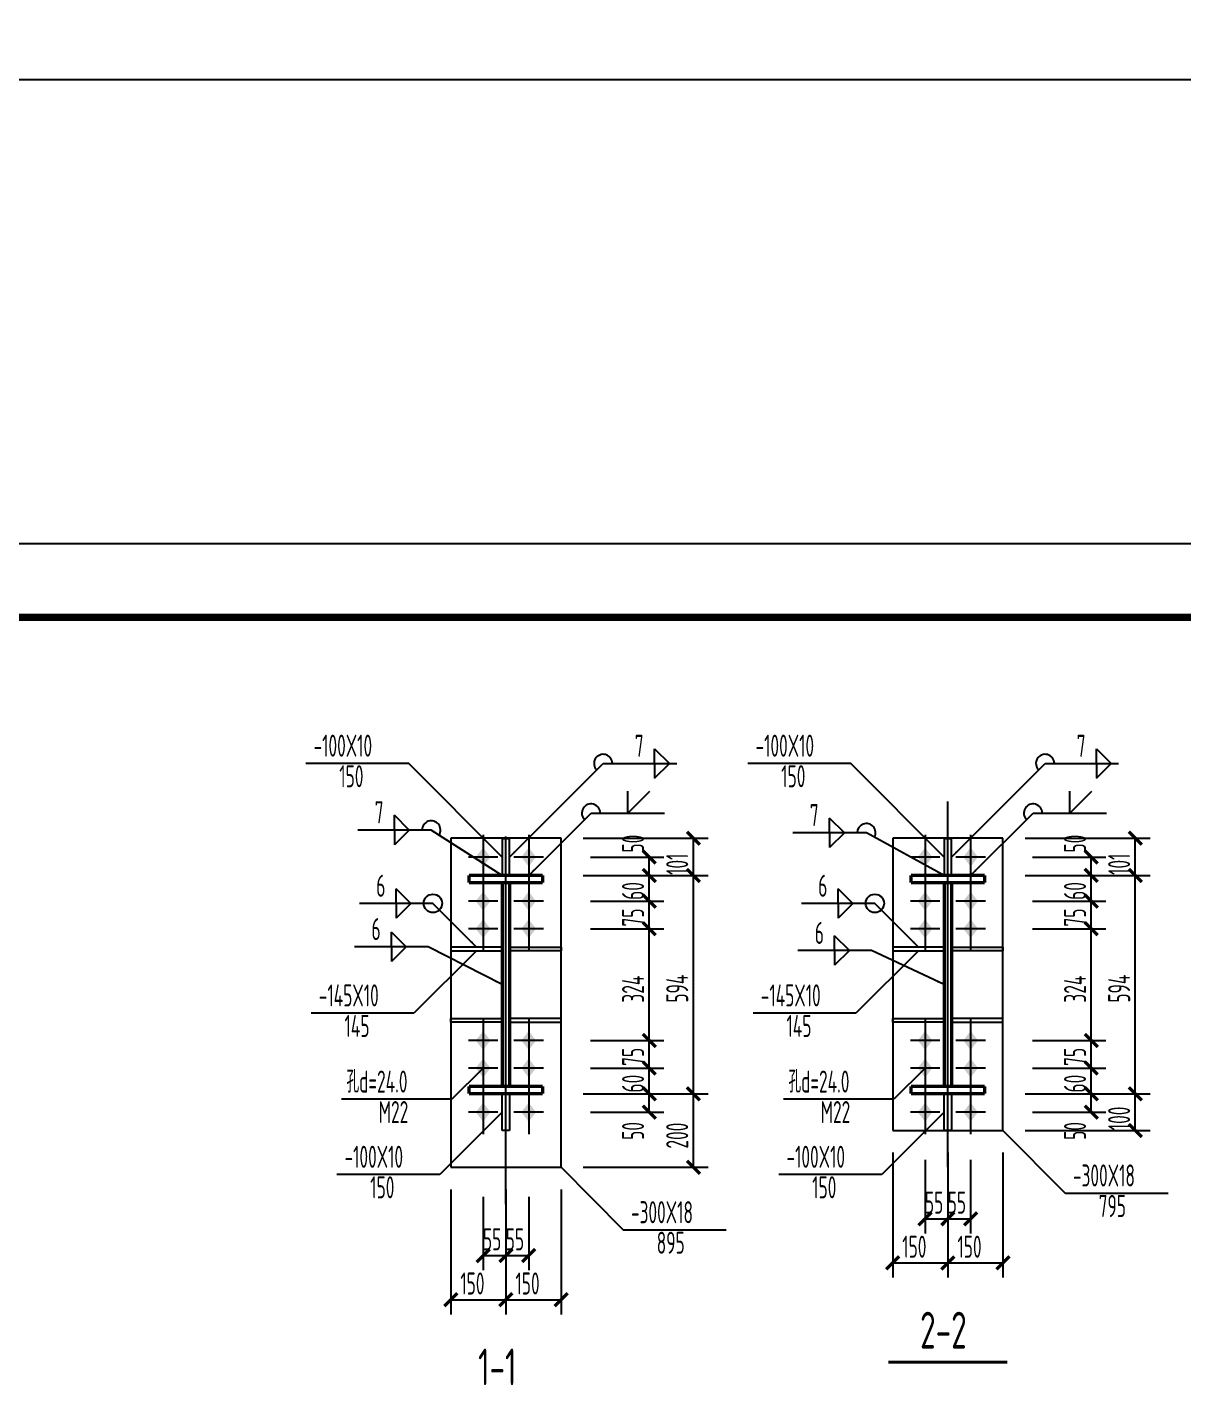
# Model space of a CAD drawing. Extents: x 9834882 to 10005569, y 1691670 to 2510806.
# Drawn here: x 9937659 to 9953376, y 1770463 to 1789007 of the extents above; entities that cross this region are included whole.
import ezdxf

# ---------------------------------------------------------------- set-up
doc = ezdxf.new("R2010")
doc.units = 0
doc.header["$LTSCALE"] = 1000
doc.header["$MEASUREMENT"] = 0
doc.linetypes.add('6', pattern=[8.75, 5, -1.25, 1.25, -1.25])
for name, color, linetype in [('10', 7, 'CONTINUOUS'), ('20', 2, 'CONTINUOUS'), ('PUB_TITLE', 4, 'CONTINUOUS'), ('尺寸标注', 86, 'CONTINUOUS'), ('焊缝标注', 6, 'CONTINUOUS'), ('螺栓孔标注', 6, 'CONTINUOUS'), ('钢板标注', 6, 'CONTINUOUS')]:
    doc.layers.add(name, color=color, linetype=linetype)
doc.styles.add('TSSD_REIN', font='atssdeng.shx', dxfattribs={"width": 0.7, "bigfont": 'atssdchn.shx'})

msp = doc.modelspace()

# ---------------------------------------------------------------- linework, layer by layer
at = {"layer": '10', "color": 7, "linetype": '6'}
for p, q in [((9944169.5, 1773001.7), (9944169.5, 1778476.7)), ((9950181.4, 1773501.7), (9950181.4, 1778476.7))]:
    msp.add_line(p, q, dxfattribs=at)
at = {"layer": '10', "color": 253}
for p, q in [((9943859.5, 1778021.7), (9943859.5, 1777421.7)), ((9944479.5, 1778021.7), (9944479.5, 1777421.7)), ((9949871.4, 1778021.7), (9949871.4, 1777421.7)), ((9950491.4, 1778021.7), (9950491.4, 1777421.7)), ((9944059.5, 1777721.7), (9943659.5, 1777721.7)), ((9944679.5, 1777721.7), (9944279.5, 1777721.7)), ((9950071.4, 1777721.7), (9949671.4, 1777721.7)), ((9950691.4, 1777721.7), (9950291.4, 1777721.7)), ((9943859.5, 1777421.7), (9943859.5, 1776821.7)), ((9944479.5, 1777421.7), (9944479.5, 1776821.7)), ((9949871.4, 1777421.7), (9949871.4, 1776821.7)), ((9950491.4, 1777421.7), (9950491.4, 1776821.7)), ((9944059.5, 1777121.7), (9943659.5, 1777121.7)), ((9944679.5, 1777121.7), (9944279.5, 1777121.7)), ((9950071.4, 1777121.7), (9949671.4, 1777121.7)), ((9950691.4, 1777121.7), (9950291.4, 1777121.7)), ((9943859.5, 1777046.7), (9943859.5, 1776446.7)), ((9944479.5, 1777046.7), (9944479.5, 1776446.7)), ((9949871.4, 1777046.7), (9949871.4, 1776446.7)), ((9950491.4, 1777046.7), (9950491.4, 1776446.7)), ((9944059.5, 1776746.7), (9943659.5, 1776746.7)), ((9944679.5, 1776746.7), (9944279.5, 1776746.7)), ((9950071.4, 1776746.7), (9949671.4, 1776746.7)), ((9950691.4, 1776746.7), (9950291.4, 1776746.7)), ((9943859.5, 1775526.7), (9943859.5, 1774926.7)), ((9944479.5, 1775526.7), (9944479.5, 1774926.7)), ((9949871.4, 1775526.7), (9949871.4, 1774926.7)), ((9950491.4, 1775526.7), (9950491.4, 1774926.7)), ((9944059.5, 1775226.7), (9943659.5, 1775226.7)), ((9944679.5, 1775226.7), (9944279.5, 1775226.7)), ((9950071.4, 1775226.7), (9949671.4, 1775226.7)), ((9950691.4, 1775226.7), (9950291.4, 1775226.7)), ((9943859.5, 1775151.7), (9943859.5, 1774551.7)), ((9944479.5, 1775151.7), (9944479.5, 1774551.7)), ((9949871.4, 1775151.7), (9949871.4, 1774551.7)), ((9950491.4, 1775151.7), (9950491.4, 1774551.7)), ((9944059.5, 1774851.7), (9943659.5, 1774851.7)), ((9944679.5, 1774851.7), (9944279.5, 1774851.7)), ((9950071.4, 1774851.7), (9949671.4, 1774851.7)), ((9950691.4, 1774851.7), (9950291.4, 1774851.7)), ((9943859.5, 1774551.7), (9943859.5, 1773951.7)), ((9944479.5, 1774551.7), (9944479.5, 1773951.7)), ((9949871.4, 1774551.7), (9949871.4, 1773951.7)), ((9950491.4, 1774551.7), (9950491.4, 1773951.7)), ((9944059.5, 1774251.7), (9943659.5, 1774251.7)), ((9944679.5, 1774251.7), (9944279.5, 1774251.7)), ((9950071.4, 1774251.7), (9949671.4, 1774251.7)), ((9950691.4, 1774251.7), (9950291.4, 1774251.7))]:
    msp.add_line(p, q, dxfattribs=at)
at = {"layer": '10', "color": 3, "const_width": 45}
for points in [[(9944669.5, 1777471.7), (9943669.5, 1777471.7)], [(9943669.5, 1777471.7), (9943669.5, 1777371.7)], [(9944669.5, 1777371.7), (9944669.5, 1777471.7)], [(9950681.4, 1777471.7), (9949681.4, 1777471.7)], [(9949681.4, 1777471.7), (9949681.4, 1777371.7)], [(9950681.4, 1777371.7), (9950681.4, 1777471.7)], [(9943669.5, 1777371.7), (9944669.5, 1777371.7)], [(9944119.5, 1774601.7), (9944119.5, 1777371.7)], [(9944219.5, 1774601.7), (9944219.5, 1777371.7)], [(9949681.4, 1777371.7), (9950681.4, 1777371.7)], [(9950131.4, 1774601.7), (9950131.4, 1777371.7)], [(9950231.4, 1774601.7), (9950231.4, 1777371.7)], [(9944669.5, 1774601.7), (9943669.5, 1774601.7)], [(9943669.5, 1774601.7), (9943669.5, 1774501.7)], [(9943669.5, 1774501.7), (9944669.5, 1774501.7)], [(9944669.5, 1774501.7), (9944669.5, 1774601.7)], [(9950681.4, 1774601.7), (9949681.4, 1774601.7)], [(9949681.4, 1774601.7), (9949681.4, 1774501.7)], [(9949681.4, 1774501.7), (9950681.4, 1774501.7)], [(9950681.4, 1774501.7), (9950681.4, 1774601.7)]]:
    msp.add_lwpolyline(points, dxfattribs=at)
at = {"layer": '10', "ltscale": 0.1, "const_width": 45}
msp.add_lwpolyline([(9949371.4, 1770851.7), (9950991.4, 1770851.7)], dxfattribs=at)
at = {"layer": '10'}
for points in [[(9943859.5, 1777851.7), (9943759.5, 1777721.7), (9943959.5, 1777721.7), (9943859.5, 1777591.7)], [(9944479.5, 1777851.7), (9944379.5, 1777721.7), (9944579.5, 1777721.7), (9944479.5, 1777591.7)], [(9949871.4, 1777851.7), (9949771.4, 1777721.7), (9949971.4, 1777721.7), (9949871.4, 1777591.7)], [(9950491.4, 1777851.7), (9950391.4, 1777721.7), (9950591.4, 1777721.7), (9950491.4, 1777591.7)], [(9943859.5, 1777251.7), (9943759.5, 1777121.7), (9943959.5, 1777121.7), (9943859.5, 1776991.7)], [(9944479.5, 1777251.7), (9944379.5, 1777121.7), (9944579.5, 1777121.7), (9944479.5, 1776991.7)], [(9949871.4, 1777251.7), (9949771.4, 1777121.7), (9949971.4, 1777121.7), (9949871.4, 1776991.7)], [(9950491.4, 1777251.7), (9950391.4, 1777121.7), (9950591.4, 1777121.7), (9950491.4, 1776991.7)], [(9943859.5, 1776876.7), (9943759.5, 1776746.7), (9943959.5, 1776746.7), (9943859.5, 1776616.7)], [(9944479.5, 1776876.7), (9944379.5, 1776746.7), (9944579.5, 1776746.7), (9944479.5, 1776616.7)], [(9949871.4, 1776876.7), (9949771.4, 1776746.7), (9949971.4, 1776746.7), (9949871.4, 1776616.7)], [(9950491.4, 1776876.7), (9950391.4, 1776746.7), (9950591.4, 1776746.7), (9950491.4, 1776616.7)], [(9943859.5, 1775356.7), (9943759.5, 1775226.7), (9943959.5, 1775226.7), (9943859.5, 1775096.7)], [(9944479.5, 1775356.7), (9944379.5, 1775226.7), (9944579.5, 1775226.7), (9944479.5, 1775096.7)], [(9949871.4, 1775356.7), (9949771.4, 1775226.7), (9949971.4, 1775226.7), (9949871.4, 1775096.7)], [(9950491.4, 1775356.7), (9950391.4, 1775226.7), (9950591.4, 1775226.7), (9950491.4, 1775096.7)], [(9943859.5, 1774981.7), (9943759.5, 1774851.7), (9943959.5, 1774851.7), (9943859.5, 1774721.7)], [(9944479.5, 1774981.7), (9944379.5, 1774851.7), (9944579.5, 1774851.7), (9944479.5, 1774721.7)], [(9949871.4, 1774981.7), (9949771.4, 1774851.7), (9949971.4, 1774851.7), (9949871.4, 1774721.7)], [(9950491.4, 1774981.7), (9950391.4, 1774851.7), (9950591.4, 1774851.7), (9950491.4, 1774721.7)], [(9943859.5, 1774381.7), (9943759.5, 1774251.7), (9943959.5, 1774251.7), (9943859.5, 1774121.7)], [(9944479.5, 1774381.7), (9944379.5, 1774251.7), (9944579.5, 1774251.7), (9944479.5, 1774121.7)], [(9949871.4, 1774381.7), (9949771.4, 1774251.7), (9949971.4, 1774251.7), (9949871.4, 1774121.7)], [(9950491.4, 1774381.7), (9950391.4, 1774251.7), (9950591.4, 1774251.7), (9950491.4, 1774121.7)]]:
    msp.add_solid(points, dxfattribs=at)
at = {"layer": '20'}
for points in [[(9944919.5, 1777976.7), (9943419.5, 1777976.7)], [(9943419.5, 1777976.7), (9943419.5, 1773501.7)], [(9944219.5, 1777971.7), (9944119.5, 1777971.7)], [(9944119.5, 1777971.7), (9944119.5, 1777471.7)], [(9944219.5, 1777471.7), (9944219.5, 1777971.7)], [(9944919.5, 1773501.7), (9944919.5, 1777976.7)], [(9950931.4, 1777976.7), (9949431.4, 1777976.7)], [(9949431.4, 1777976.7), (9949431.4, 1774001.7)], [(9950231.4, 1777971.7), (9950131.4, 1777971.7)], [(9950131.4, 1777971.7), (9950131.4, 1777471.7)], [(9950231.4, 1777471.7), (9950231.4, 1777971.7)], [(9950931.4, 1774001.7), (9950931.4, 1777976.7)], [(9944119.5, 1777471.7), (9944219.5, 1777471.7)], [(9950131.4, 1777471.7), (9950231.4, 1777471.7)], [(9944119.5, 1776496.7), (9943419.5, 1776496.7)], [(9943419.5, 1776496.7), (9943419.5, 1776446.7)], [(9943419.5, 1776446.7), (9944119.5, 1776446.7)], [(9944119.5, 1776446.7), (9944119.5, 1776496.7)], [(9944219.5, 1776496.7), (9944919.5, 1776496.7)], [(9944219.5, 1776446.7), (9944219.5, 1776496.7)], [(9944919.5, 1776446.7), (9944219.5, 1776446.7)], [(9944919.5, 1776496.7), (9944919.5, 1776446.7)], [(9950131.4, 1776496.7), (9949431.4, 1776496.7)], [(9949431.4, 1776496.7), (9949431.4, 1776446.7)], [(9949431.4, 1776446.7), (9950131.4, 1776446.7)], [(9950131.4, 1776446.7), (9950131.4, 1776496.7)], [(9950231.4, 1776496.7), (9950931.4, 1776496.7)], [(9950231.4, 1776446.7), (9950231.4, 1776496.7)], [(9950931.4, 1776446.7), (9950231.4, 1776446.7)], [(9950931.4, 1776496.7), (9950931.4, 1776446.7)], [(9943419.5, 1775476.7), (9943419.5, 1775526.7)], [(9943419.5, 1775526.7), (9944119.5, 1775526.7)], [(9944119.5, 1775476.7), (9943419.5, 1775476.7)], [(9944119.5, 1775526.7), (9944119.5, 1775476.7)], [(9944919.5, 1775526.7), (9944219.5, 1775526.7)], [(9944219.5, 1775526.7), (9944219.5, 1775476.7)], [(9944219.5, 1775476.7), (9944919.5, 1775476.7)], [(9944919.5, 1775476.7), (9944919.5, 1775526.7)], [(9949431.4, 1775476.7), (9949431.4, 1775526.7)], [(9949431.4, 1775526.7), (9950131.4, 1775526.7)], [(9950131.4, 1775476.7), (9949431.4, 1775476.7)], [(9950131.4, 1775526.7), (9950131.4, 1775476.7)], [(9950931.4, 1775526.7), (9950231.4, 1775526.7)], [(9950231.4, 1775526.7), (9950231.4, 1775476.7)], [(9950231.4, 1775476.7), (9950931.4, 1775476.7)], [(9950931.4, 1775476.7), (9950931.4, 1775526.7)], [(9944119.5, 1774501.7), (9944219.5, 1774501.7)], [(9944119.5, 1774001.7), (9944119.5, 1774501.7)], [(9944219.5, 1774501.7), (9944219.5, 1774001.7)], [(9950131.4, 1774501.7), (9950231.4, 1774501.7)], [(9950131.4, 1774001.7), (9950131.4, 1774501.7)], [(9950231.4, 1774501.7), (9950231.4, 1774001.7)], [(9944219.5, 1774001.7), (9944119.5, 1774001.7)], [(9949431.4, 1774001.7), (9950931.4, 1774001.7)], [(9950231.4, 1774001.7), (9950131.4, 1774001.7)], [(9943419.5, 1773501.7), (9944919.5, 1773501.7)]]:
    msp.add_lwpolyline(points, dxfattribs=at)
at = {"layer": 'PUB_TITLE'}
for points in [[(9894118.7, 1788294.8), (10005568.7, 1788294.8), (10005568.7, 1851294.8), (9894118.7, 1851294.8)], [(9894118.6, 1739982.3), (9968418.6, 1739982.3), (9968418.6, 1781982.3), (9894118.6, 1781982.3)]]:
    msp.add_lwpolyline(points, close=True, dxfattribs=at)
at = {"layer": 'PUB_TITLE', "const_width": 100}
msp.add_lwpolyline([(9896618.6, 1740982.3), (9967418.6, 1740982.3), (9967418.6, 1780982.3), (9896618.6, 1780982.3)], close=True, dxfattribs=at)
at = {"layer": '尺寸标注'}
for p, q in [((9945219.5, 1777976.7), (9946919.5, 1777976.7)), ((9946719.5, 1777471.7), (9946719.5, 1777976.7)), ((9951231.4, 1777976.7), (9952931.4, 1777976.7)), ((9952731.4, 1777471.7), (9952731.4, 1777976.7)), ((9945319.5, 1777721.7), (9946319.5, 1777721.7)), ((9946119.5, 1777471.7), (9946119.5, 1777721.7)), ((9951331.4, 1777721.7), (9952331.4, 1777721.7)), ((9952131.4, 1777471.7), (9952131.4, 1777721.7)), ((9945219.5, 1777471.7), (9946919.5, 1777471.7)), ((9945219.5, 1777471.7), (9946919.5, 1777471.7)), ((9945319.5, 1777471.7), (9946319.5, 1777471.7)), ((9945319.5, 1777471.7), (9946319.5, 1777471.7)), ((9946119.5, 1777121.7), (9946119.5, 1777471.7)), ((9946719.5, 1774501.7), (9946719.5, 1777471.7)), ((9951231.4, 1777471.7), (9952931.4, 1777471.7)), ((9951231.4, 1777471.7), (9952931.4, 1777471.7)), ((9951331.4, 1777471.7), (9952331.4, 1777471.7)), ((9951331.4, 1777471.7), (9952331.4, 1777471.7)), ((9952131.4, 1777121.7), (9952131.4, 1777471.7)), ((9952731.4, 1774501.7), (9952731.4, 1777471.7)), ((9945319.5, 1777121.7), (9946319.5, 1777121.7)), ((9945319.5, 1777121.7), (9946319.5, 1777121.7)), ((9946119.5, 1776746.7), (9946119.5, 1777121.7)), ((9951331.4, 1777121.7), (9952331.4, 1777121.7)), ((9951331.4, 1777121.7), (9952331.4, 1777121.7)), ((9952131.4, 1776746.7), (9952131.4, 1777121.7)), ((9945319.5, 1776746.7), (9946319.5, 1776746.7)), ((9945319.5, 1776746.7), (9946319.5, 1776746.7)), ((9946119.5, 1775226.7), (9946119.5, 1776746.7)), ((9951331.4, 1776746.7), (9952331.4, 1776746.7)), ((9951331.4, 1776746.7), (9952331.4, 1776746.7)), ((9952131.4, 1775226.7), (9952131.4, 1776746.7)), ((9945319.5, 1775226.7), (9946319.5, 1775226.7)), ((9945319.5, 1775226.7), (9946319.5, 1775226.7)), ((9946119.5, 1774851.7), (9946119.5, 1775226.7)), ((9951331.4, 1775226.7), (9952331.4, 1775226.7)), ((9951331.4, 1775226.7), (9952331.4, 1775226.7)), ((9952131.4, 1774851.7), (9952131.4, 1775226.7)), ((9945319.5, 1774851.7), (9946319.5, 1774851.7)), ((9945319.5, 1774851.7), (9946319.5, 1774851.7)), ((9946119.5, 1774501.7), (9946119.5, 1774851.7)), ((9951331.4, 1774851.7), (9952331.4, 1774851.7)), ((9951331.4, 1774851.7), (9952331.4, 1774851.7)), ((9952131.4, 1774501.7), (9952131.4, 1774851.7)), ((9945219.5, 1774501.7), (9946919.5, 1774501.7)), ((9945219.5, 1774501.7), (9946919.5, 1774501.7)), ((9945319.5, 1774501.7), (9946319.5, 1774501.7)), ((9945319.5, 1774501.7), (9946319.5, 1774501.7)), ((9946119.5, 1774251.7), (9946119.5, 1774501.7)), ((9946719.5, 1773501.7), (9946719.5, 1774501.7)), ((9951231.4, 1774501.7), (9952931.4, 1774501.7)), ((9951231.4, 1774501.7), (9952931.4, 1774501.7)), ((9951331.4, 1774501.7), (9952331.4, 1774501.7)), ((9951331.4, 1774501.7), (9952331.4, 1774501.7)), ((9952131.4, 1774251.7), (9952131.4, 1774501.7)), ((9952731.4, 1774001.7), (9952731.4, 1774501.7)), ((9945319.5, 1774251.7), (9946319.5, 1774251.7)), ((9951331.4, 1774251.7), (9952331.4, 1774251.7)), ((9951231.4, 1774001.7), (9952931.4, 1774001.7)), ((9949431.4, 1773701.7), (9949431.4, 1772001.7)), ((9949871.4, 1773601.7), (9949871.4, 1772601.7)), ((9950181.4, 1773701.7), (9950181.4, 1772001.7)), ((9950181.4, 1773701.7), (9950181.4, 1772001.7)), ((9950181.4, 1773601.7), (9950181.4, 1772601.7)), ((9950181.4, 1773601.7), (9950181.4, 1772601.7)), ((9950491.4, 1773601.7), (9950491.4, 1772601.7)), ((9950931.4, 1773701.7), (9950931.4, 1772001.7)), ((9945219.5, 1773501.7), (9946919.5, 1773501.7)), ((9943419.5, 1773201.7), (9943419.5, 1771501.7)), ((9944169.5, 1773201.7), (9944169.5, 1771501.7)), ((9944169.5, 1773201.7), (9944169.5, 1771501.7)), ((9944919.5, 1773201.7), (9944919.5, 1771501.7)), ((9943859.5, 1773101.7), (9943859.5, 1772101.7)), ((9944169.5, 1773101.7), (9944169.5, 1772101.7)), ((9944169.5, 1773101.7), (9944169.5, 1772101.7)), ((9944479.5, 1773101.7), (9944479.5, 1772101.7)), ((9949871.4, 1772801.7), (9950181.4, 1772801.7)), ((9950181.4, 1772801.7), (9950491.4, 1772801.7)), ((9943859.5, 1772301.7), (9944169.5, 1772301.7)), ((9944169.5, 1772301.7), (9944479.5, 1772301.7)), ((9949431.4, 1772201.7), (9950181.4, 1772201.7)), ((9950181.4, 1772201.7), (9950931.4, 1772201.7)), ((9943419.5, 1771701.7), (9944169.5, 1771701.7)), ((9944169.5, 1771701.7), (9944919.5, 1771701.7))]:
    msp.add_line(p, q, dxfattribs=at)
at = {"layer": '尺寸标注', "const_width": 45}
for points in [[(9946631.2, 1778065.1), (9946807.9, 1777888.3)], [(9952643, 1778065.1), (9952819.8, 1777888.3)], [(9946031.2, 1777810.1), (9946207.9, 1777633.3)], [(9952043, 1777810.1), (9952219.8, 1777633.3)], [(9946031.2, 1777560.1), (9946207.9, 1777383.3)], [(9946031.2, 1777560.1), (9946207.9, 1777383.3)], [(9946631.2, 1777560.1), (9946807.9, 1777383.3)], [(9946631.2, 1777560.1), (9946807.9, 1777383.3)], [(9952043, 1777560.1), (9952219.8, 1777383.3)], [(9952043, 1777560.1), (9952219.8, 1777383.3)], [(9952643, 1777560.1), (9952819.8, 1777383.3)], [(9952643, 1777560.1), (9952819.8, 1777383.3)], [(9946031.2, 1777210.1), (9946207.9, 1777033.3)], [(9946031.2, 1777210.1), (9946207.9, 1777033.3)], [(9952043, 1777210.1), (9952219.8, 1777033.3)], [(9952043, 1777210.1), (9952219.8, 1777033.3)], [(9946031.2, 1776835.1), (9946207.9, 1776658.3)], [(9946031.2, 1776835.1), (9946207.9, 1776658.3)], [(9952043, 1776835.1), (9952219.8, 1776658.3)], [(9952043, 1776835.1), (9952219.8, 1776658.3)], [(9946031.2, 1775315.1), (9946207.9, 1775138.3)], [(9946031.2, 1775315.1), (9946207.9, 1775138.3)], [(9952043, 1775315.1), (9952219.8, 1775138.3)], [(9952043, 1775315.1), (9952219.8, 1775138.3)], [(9946031.2, 1774940.1), (9946207.9, 1774763.3)], [(9946031.2, 1774940.1), (9946207.9, 1774763.3)], [(9952043, 1774940.1), (9952219.8, 1774763.3)], [(9952043, 1774940.1), (9952219.8, 1774763.3)], [(9946031.2, 1774590.1), (9946207.9, 1774413.3)], [(9946031.2, 1774590.1), (9946207.9, 1774413.3)], [(9946631.2, 1774590.1), (9946807.9, 1774413.3)], [(9946631.2, 1774590.1), (9946807.9, 1774413.3)], [(9952043, 1774590.1), (9952219.8, 1774413.3)], [(9952043, 1774590.1), (9952219.8, 1774413.3)], [(9952643, 1774590.1), (9952819.8, 1774413.3)], [(9952643, 1774590.1), (9952819.8, 1774413.3)], [(9946031.2, 1774340.1), (9946207.9, 1774163.3)], [(9952043, 1774340.1), (9952219.8, 1774163.3)], [(9952643, 1774090.1), (9952819.8, 1773913.3)], [(9946631.2, 1773590.1), (9946807.9, 1773413.3)], [(9949783, 1772713.3), (9949959.8, 1772890.1)], [(9950093, 1772713.3), (9950269.8, 1772890.1)], [(9950093, 1772713.3), (9950269.8, 1772890.1)], [(9950403, 1772713.3), (9950579.8, 1772890.1)], [(9943771.2, 1772213.3), (9943947.9, 1772390.1)], [(9944081.2, 1772213.3), (9944257.9, 1772390.1)], [(9944081.2, 1772213.3), (9944257.9, 1772390.1)], [(9944391.2, 1772213.3), (9944567.9, 1772390.1)], [(9949343, 1772113.3), (9949519.8, 1772290.1)], [(9950093, 1772113.3), (9950269.8, 1772290.1)], [(9950093, 1772113.3), (9950269.8, 1772290.1)], [(9950843, 1772113.3), (9951019.8, 1772290.1)], [(9943331.2, 1771613.3), (9943507.9, 1771790.1)], [(9944081.2, 1771613.3), (9944257.9, 1771790.1)], [(9944081.2, 1771613.3), (9944257.9, 1771790.1)], [(9944831.2, 1771613.3), (9945007.9, 1771790.1)]]:
    msp.add_lwpolyline(points, dxfattribs=at)
at = {"layer": '焊缝标注'}
for p, q in [((9946192.8, 1779194), (9946392.8, 1778994)), ((9946192.8, 1778994), (9946192.8, 1779194)), ((9952204.7, 1779194), (9952404.7, 1778994)), ((9952204.7, 1778994), (9952204.7, 1779194)), ((9944219.5, 1777721.7), (9945492.8, 1778994)), ((9945492.8, 1778994), (9946492.8, 1778994)), ((9946192.8, 1778794), (9946392.8, 1778994)), ((9946192.8, 1778994), (9946192.8, 1778794)), ((9950231.4, 1777721.7), (9951504.7, 1778994)), ((9951504.7, 1778994), (9952504.7, 1778994)), ((9952204.7, 1778794), (9952404.7, 1778994)), ((9952204.7, 1778994), (9952204.7, 1778794)), ((9945828.4, 1778319.9), (9945828.4, 1778619.9)), ((9945828.4, 1778319.9), (9946128.4, 1778619.9)), ((9951840.3, 1778319.9), (9951840.3, 1778619.9)), ((9951840.3, 1778319.9), (9952140.3, 1778619.9)), ((9942854.8, 1778089.5), (9942654.8, 1778289.5)), ((9942654.8, 1778089.5), (9942654.8, 1778289.5)), ((9944479.5, 1777471.7), (9945328.4, 1778319.9)), ((9945328.4, 1778319.9), (9946328.4, 1778319.9)), ((9948773.5, 1778052.4), (9948573.5, 1778252.4)), ((9948573.5, 1778052.4), (9948573.5, 1778252.4)), ((9950491.4, 1777471.7), (9951340.3, 1778319.9)), ((9951340.3, 1778319.9), (9952340.3, 1778319.9)), ((9943154.8, 1778089.5), (9942154.8, 1778089.5)), ((9942854.8, 1778089.5), (9942654.8, 1777889.5)), ((9942654.8, 1778089.5), (9942654.8, 1777889.5)), ((9944119.5, 1777471.7), (9943154.8, 1778089.5)), ((9949073.5, 1778052.4), (9948073.5, 1778052.4)), ((9948773.5, 1778052.4), (9948573.5, 1777852.4)), ((9948573.5, 1778052.4), (9948573.5, 1777852.4)), ((9950131.4, 1777471.7), (9949073.5, 1778052.4)), ((9942876.3, 1777091.4), (9942676.3, 1777291.4)), ((9942676.3, 1777091.4), (9942676.3, 1777291.4)), ((9948888.2, 1777091.4), (9948688.2, 1777291.4)), ((9948688.2, 1777091.4), (9948688.2, 1777291.4)), ((9943176.3, 1777091.4), (9942176.3, 1777091.4)), ((9942876.3, 1777091.4), (9942676.3, 1776891.4)), ((9942676.3, 1777091.4), (9942676.3, 1776891.4)), ((9943769.5, 1776496.7), (9943176.3, 1777091.4)), ((9949188.2, 1777091.4), (9948188.2, 1777091.4)), ((9948888.2, 1777091.4), (9948688.2, 1776891.4)), ((9948688.2, 1777091.4), (9948688.2, 1776891.4)), ((9949781.4, 1776496.7), (9949188.2, 1777091.4)), ((9942811.6, 1776502.1), (9942611.6, 1776702.1)), ((9942611.6, 1776502.1), (9942611.6, 1776702.1)), ((9948841.4, 1776450.1), (9948641.4, 1776650.1)), ((9948641.4, 1776450.1), (9948641.4, 1776650.1)), ((9943111.6, 1776502.1), (9942111.6, 1776502.1)), ((9942811.6, 1776502.1), (9942611.6, 1776302.1)), ((9942611.6, 1776502.1), (9942611.6, 1776302.1)), ((9944119.5, 1775986.7), (9943111.6, 1776502.1)), ((9949141.4, 1776450.1), (9948141.4, 1776450.1)), ((9948841.4, 1776450.1), (9948641.4, 1776250.1)), ((9948641.4, 1776450.1), (9948641.4, 1776250.1)), ((9950131.4, 1775986.7), (9949141.4, 1776450.1))]:
    msp.add_line(p, q, dxfattribs=at)
for centre in [(9943176.3, 1777091.4), (9949188.2, 1777091.4)]:
    msp.add_circle(centre, 125, dxfattribs=at)
for centre, start, end in [((9945492.8, 1778994), 0, 224.97719), ((9951504.7, 1778994), 0, 224.97719), ((9945328.4, 1778319.9), 0, 224.97719), ((9951340.3, 1778319.9), 0, 224.97719), ((9943154.8, 1778089.5), 327.36505, 180.00001), ((9949073.5, 1778052.4), 331.23868, 180.00001)]:
    msp.add_arc(centre, 125, start, end, dxfattribs=at)
for points in [[(9944219.5, 1777721.7), (9944300.9, 1777781.8), (9944279.7, 1777803)], [(9950231.4, 1777721.7), (9950312.8, 1777781.8), (9950291.6, 1777803)], [(9944119.5, 1777471.7), (9944043.4, 1777538.3), (9944027.2, 1777513)], [(9944479.5, 1777471.7), (9944560.9, 1777531.8), (9944539.7, 1777553)], [(9950131.4, 1777471.7), (9950051, 1777533), (9950036.5, 1777506.7)], [(9950491.4, 1777471.7), (9950572.8, 1777531.8), (9950551.6, 1777553)], [(9943769.5, 1776496.7), (9943709.5, 1776578.1), (9943688.3, 1776556.9)], [(9949781.4, 1776496.7), (9949721.4, 1776578.1), (9949700.2, 1776556.9)], [(9944119.5, 1775986.7), (9944037.3, 1776045.6), (9944023.7, 1776018.9)], [(9950131.4, 1775986.7), (9950047.2, 1776042.7), (9950034.5, 1776015.5)]]:
    msp.add_solid(points, dxfattribs=at)
at = {"layer": '螺栓孔标注'}
for p, q in [((9943859.5, 1774851.7), (9943434.4, 1774428.2)), ((9949871.4, 1774851.7), (9949446.3, 1774428.2)), ((9943434.4, 1774428.2), (9941934.4, 1774428.2)), ((9949446.3, 1774428.2), (9947946.3, 1774428.2))]:
    msp.add_line(p, q, dxfattribs=at)
at = {"layer": '螺栓孔标注', "const_width": 10}
for points in [[(9943864.5, 1774851.7, 1), (9943854.5, 1774851.7, 1), (9943864.5, 1774851.7, 1)], [(9949876.4, 1774851.7, 1), (9949866.4, 1774851.7, 1), (9949876.4, 1774851.7, 1)]]:
    msp.add_lwpolyline(points, format="xyb", dxfattribs=at)
at = {"layer": '钢板标注'}
for p, q in [((9942848.3, 1778996), (9941448.3, 1778996)), ((9944119.5, 1777721.7), (9942848.3, 1778996)), ((9948860.1, 1778996), (9947460.1, 1778996)), ((9950131.4, 1777721.7), (9948860.1, 1778996)), ((9943769.5, 1776446.7), (9942919.3, 1775599.9)), ((9949781.4, 1776446.7), (9948931.2, 1775599.9)), ((9942919.3, 1775599.9), (9941519.3, 1775599.9)), ((9948931.2, 1775599.9), (9947531.2, 1775599.9)), ((9944119.5, 1774251.7), (9943269.3, 1773404.8)), ((9950131.4, 1774251.7), (9949281.2, 1773404.8)), ((9950931.4, 1774001.7), (9951777.6, 1773150.8)), ((9943269.3, 1773404.8), (9941869.3, 1773404.8)), ((9944919.5, 1773501.7), (9945765.7, 1772650.8)), ((9949281.2, 1773404.8), (9947881.2, 1773404.8)), ((9951777.6, 1773150.8), (9953177.6, 1773150.8)), ((9945765.7, 1772650.8), (9947165.7, 1772650.8))]:
    msp.add_line(p, q, dxfattribs=at)
at = {"layer": '钢板标注', "const_width": 10}
for points in [[(9944124.5, 1777721.7, 1), (9944114.5, 1777721.7, 1), (9944124.5, 1777721.7, 1)], [(9950136.4, 1777721.7, 1), (9950126.4, 1777721.7, 1), (9950136.4, 1777721.7, 1)], [(9943774.5, 1776446.7, 1), (9943764.5, 1776446.7, 1), (9943774.5, 1776446.7, 1)], [(9949786.4, 1776446.7, 1), (9949776.4, 1776446.7, 1), (9949786.4, 1776446.7, 1)], [(9944124.5, 1774251.7, 1), (9944114.5, 1774251.7, 1), (9944124.5, 1774251.7, 1)], [(9950136.4, 1774251.7, 1), (9950126.4, 1774251.7, 1), (9950136.4, 1774251.7, 1)], [(9950936.4, 1774001.7, 1), (9950926.4, 1774001.7, 1), (9950936.4, 1774001.7, 1)], [(9944924.5, 1773501.7, 1), (9944914.5, 1773501.7, 1), (9944924.5, 1773501.7, 1)]]:
    msp.add_lwpolyline(points, format="xyb", dxfattribs=at)

# ---------------------------------------------------------------- texts
at = {"layer": '10', "ltscale": 0.1, "style": 'TSSD_REIN', "width": 0.65}
for s, p in [('2-2', (9949803.4, 1771037.2)), ('1-1', (9943791.5, 1770537.2))]:
    msp.add_text(s, height=500, dxfattribs=at).set_placement(p)
at = {"layer": '尺寸标注', "style": 'TSSD_REIN', "width": 0.6}
for s, p in [('50', (9946049.5, 1777783)), ('50', (9952061.4, 1777783)), ('101', (9946649.5, 1777479.2)), ('101', (9952661.4, 1777479.2)), ('60', (9946049.5, 1777139.2)), ('60', (9952061.4, 1777139.2)), ('75', (9946049.5, 1776776.7)), ('75', (9952061.4, 1776776.7)), ('324', (9946049.5, 1775741.7)), ('594', (9946649.5, 1775741.7)), ('324', (9952061.4, 1775741.7)), ('594', (9952661.4, 1775741.7)), ('75', (9946049.5, 1774881.7)), ('75', (9952061.4, 1774881.7)), ('60', (9946049.5, 1774519.2)), ('60', (9952061.4, 1774519.2)), ('100', (9952661.4, 1774006.7)), ('50', (9946049.5, 1773875.4)), ('50', (9952061.4, 1773875.4)), ('200', (9946649.5, 1773756.7))]:
    msp.add_text(s, height=300, rotation=90, dxfattribs=at).set_placement(p)
for s, p in [('55', (9949868.9, 1772871.7)), ('55', (9950178.9, 1772871.7)), ('55', (9943857, 1772371.7)), ('55', (9944167, 1772371.7)), ('150', (9949561.4, 1772271.7)), ('150', (9950311.4, 1772271.7)), ('150', (9943549.5, 1771771.7)), ('150', (9944299.5, 1771771.7))]:
    msp.add_text(s, height=300, dxfattribs=at).set_placement(p)
at = {"layer": '焊缝标注', "style": 'TSSD_REIN', "width": 0.6}
for s, p in [('7', (9945922.8, 1779084)), ('7', (9951934.7, 1779084)), ('7', (9942384.8, 1778179.5)), ('7', (9948303.5, 1778142.4)), ('6', (9942406.3, 1777181.4)), ('6', (9948418.2, 1777181.4)), ('6', (9942341.6, 1776592.1)), ('6', (9948371.4, 1776540.1))]:
    msp.add_text(s, height=300, dxfattribs=at).set_placement(p)
at = {"layer": '螺栓孔标注', "style": 'TSSD_REIN', "width": 0.6}
for s, p in [('孔d=24.0', (9942001.9, 1774518.2)), ('孔d=24.0', (9948013.8, 1774518.2)), ('M22', (9942439.4, 1774103.2)), ('M22', (9948451.3, 1774103.2))]:
    msp.add_text(s, height=300, dxfattribs=at).set_placement(p)
at = {"layer": '钢板标注', "style": 'TSSD_REIN', "width": 0.6}
for s, p in [('-100X10', (9941553.3, 1779086)), ('-100X10', (9947565.1, 1779086)), ('150', (9941903.3, 1778671)), ('150', (9947915.1, 1778671)), ('-145X10', (9941624.3, 1775689.9)), ('-145X10', (9947636.2, 1775689.9)), ('145', (9941974.3, 1775274.9)), ('145', (9947986.2, 1775274.9)), ('-100X10', (9941974.3, 1773494.8)), ('-100X10', (9947986.2, 1773494.8)), ('150', (9942324.3, 1773079.8)), ('150', (9948336.2, 1773079.8)), ('-300X18', (9951882.6, 1773240.8)), ('-300X18', (9945870.7, 1772740.8)), ('795', (9952232.6, 1772825.8)), ('895', (9946220.7, 1772325.8))]:
    msp.add_text(s, height=300, dxfattribs=at).set_placement(p)

doc.saveas('drawing.dxf')
